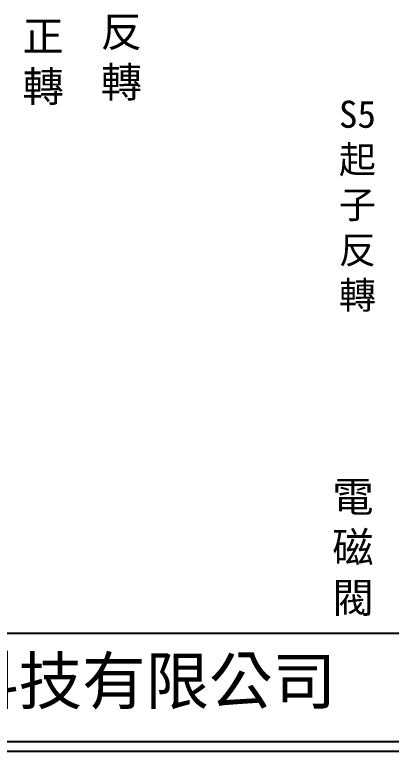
# Model space of a CAD drawing. Extents: x 627 to 914, y 3 to 207.
# Drawn here: x 714.4 to 762.9, y 3 to 98 of the extents above; entities that cross this region are included whole.
import ezdxf

# ---------------------------------------------------------------- set-up
doc = ezdxf.new("R2010")
doc.units = 0
doc.layers.add('圖框層', color=7, linetype='CONTINUOUS')
doc.layers.add('標尺寸層', color=3, linetype='CONTINUOUS')
doc.styles.add('CNS', font='romanc.shx', dxfattribs={"bigfont": 'chineset.shx'})
doc.styles.add('STSL', font='kaiu.ttf')

msp = doc.modelspace()

# ---------------------------------------------------------------- linework, layer by layer
at = {"layer": '圖框層', "color": 7}
for p, q in [((628.447, 18.25), (912.947, 18.25)), ((628.447, 4.25), (912.947, 4.25)), ((627.197, 3), (914.197, 3))]:
    msp.add_line(p, q, dxfattribs=at)

# ---------------------------------------------------------------- texts
at = {"layer": '圖框層', "color": 4, "style": 'STSL'}
msp.add_text('泓陞自動化科技有限公司', height=6, dxfattribs=at).set_placement((665.8, 9.076))
at = {"layer": '標尺寸層', "color": 7, "attachment_point": 5, "style": 'CNS'}
for s, insert, char_height, width in [('{\\fDFKai-SB|b0|i0|c136|p65;反轉}', (728.153, 92.348), 3.9, 8.6627), ('{\\fDFKai-SB|b0|i0|c136|p65;正轉}', (718.079, 91.777), 3.9, 8.6627), ('{\\fDFKai-SB|b0|i0|c136|p65;S5起子反轉}', (758.576, 73.301), 3.5, 4.96081), ('{\\fDFKai-SB|b0|i0|c136|p65;電磁閥}', (758.001, 29.1), 3.9, 2.84806)]:
    msp.add_mtext(s, dxfattribs=dict(at, insert=insert, char_height=char_height, width=width))

doc.saveas('drawing.dxf')
